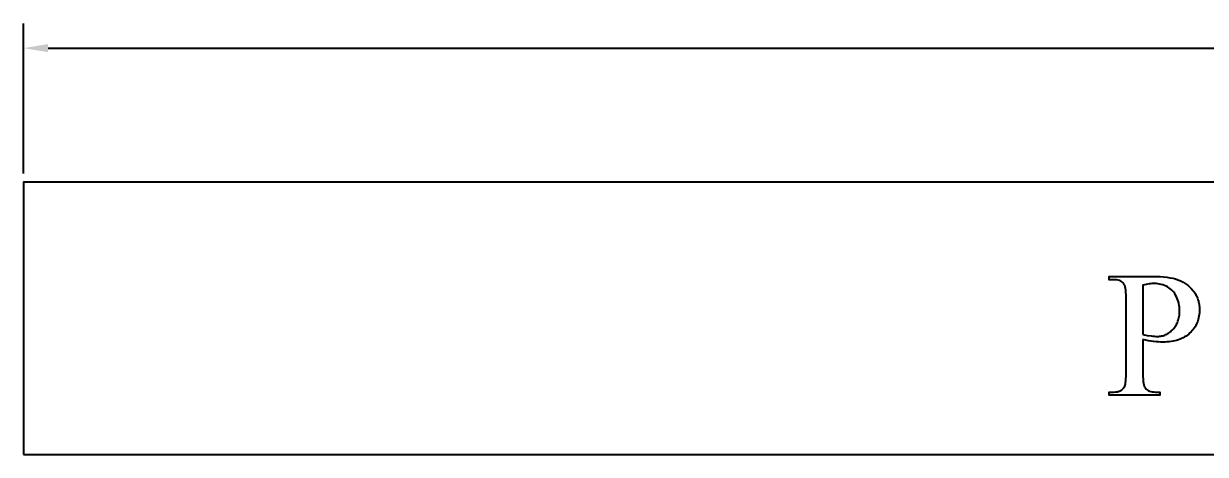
# Model space of a CAD drawing. Extents: x -4 to 200, y -54 to 66.
# Drawn here: x 74.08 to 82.76, y 58.37 to 61.54 of the extents above; entities that cross this region are included whole.
import ezdxf

# ---------------------------------------------------------------- set-up
doc = ezdxf.new("R2010")
doc.units = 0
doc.header["$MEASUREMENT"] = 0
doc.layers.get('Defpoints').update_dxf_attribs({"linetype": 'CONTINUOUS'})
doc.layers.add('Dimentions', color=7, linetype='CONTINUOUS')
doc.layers.add('LAYER_1', color=3, linetype='CONTINUOUS')
doc.dimstyles.get("Standard").update_dxf_attribs({"dimtxt": 0.18, "dimasz": 0.18, "dimexe": 0.18, "dimexo": 0.0625, "dimgap": 0.09, "dimtad": 0, "dimtih": 1, "dimtoh": 1, "dimdec": 4, "dimzin": 0, "dimdsep": 46, "dimtxsty": 'Standard', "dimcen": 0.09, "dimadec": 0, "dimazin": 0, "dimtfac": 1, "dimtdec": 4, "dimtofl": 0, "dimtmove": 0, "dimatfit": 3, "dimfxl": 1, "dimtolj": 1, "dimtzin": 0, "dimarcsym": 0})

# ---------------------------------------------------------------- blocks, each defined once
blk = doc.blocks.new('*D272')
at = {"layer": 'Defpoints', "color": 0}
for p in [(96.8267, 61.3569), (74.0767, 60.3722), (96.8267, 60.3722)]:
    blk.add_point(p, dxfattribs=at)
at = {"layer": 'Dimentions', "color": 0, "lineweight": -2}
for p, q in [((74.0767, 60.4347), (74.0767, 61.5369)), ((96.8267, 60.4347), (96.8267, 61.5369)), ((74.2567, 61.3569), (84.8517, 61.3569)), ((96.6467, 61.3569), (86.0517, 61.3569))]:
    blk.add_line(p, q, dxfattribs=at)
at = {"layer": 'Dimentions', "color": 0}
for points in [[(74.2567, 61.3869), (74.2567, 61.3269), (74.0767, 61.3569)], [(96.6467, 61.3269), (96.6467, 61.3869), (96.8267, 61.3569)]]:
    blk.add_solid(points, dxfattribs=at)
at = {"layer": 'Dimentions', "color": 0, "insert": (85.4517, 61.3569), "char_height": 0.18, "attachment_point": 5}
blk.add_mtext('\\A1;22.7500', dxfattribs=at)

msp = doc.modelspace()

# ---------------------------------------------------------------- linework, layer by layer
at = {"layer": 'LAYER_1'}
for points in [[(74.07673, 58.37219), (96.82673, 58.37219), (96.82673, 60.37219), (74.07673, 60.37219)], [(82.30559, 59.21512), (82.30559, 58.96083), (82.30588, 58.9412), (82.30672, 58.92353), (82.30813, 58.90781), (82.3101, 58.89404), (82.31264, 58.88222), (82.31573, 58.87235), (82.31749, 58.86815), (82.3194, 58.86443), (82.32144, 58.86121), (82.32362, 58.85847), (82.33013, 58.85183), (82.33742, 58.84607), (82.3455, 58.84121), (82.35436, 58.83722), (82.36401, 58.83412), (82.37444, 58.83191), (82.38565, 58.83058), (82.39765, 58.83014), (82.43113, 58.83014), (82.43113, 58.80632), (82.0571, 58.80632), (82.0571, 58.83014), (82.08993, 58.83014), (82.10328, 58.8307), (82.10958, 58.83141), (82.11564, 58.83239), (82.12145, 58.83366), (82.12702, 58.83521), (82.13234, 58.83704), (82.13741, 58.83915), (82.14223, 58.84155), (82.14681, 58.84422), (82.15115, 58.84718), (82.15523, 58.85042), (82.15907, 58.85394), (82.16267, 58.85774), (82.16601, 58.86183), (82.16911, 58.86619), (82.17213, 58.87204), (82.17475, 58.87959), (82.17696, 58.88886), (82.17877, 58.89983), (82.18018, 58.91251), (82.18118, 58.92691), (82.18179, 58.94301), (82.18199, 58.96083), (82.18199, 59.52478), (82.18172, 59.5444), (82.1809, 59.56207), (82.17954, 59.5778), (82.17764, 59.59157), (82.1752, 59.60339), (82.17221, 59.61325), (82.17051, 59.61746), (82.16868, 59.62117), (82.16671, 59.6244), (82.16461, 59.62714), (82.15795, 59.63378), (82.15052, 59.63953), (82.14234, 59.6444), (82.13338, 59.64838), (82.12367, 59.65148), (82.11319, 59.65369), (82.10194, 59.65502), (82.08993, 59.65546), (82.0571, 59.65546), (82.0571, 59.67928), (82.37705, 59.67928), (82.40557, 59.67891), (82.43254, 59.67777), (82.45796, 59.67589), (82.48183, 59.67325), (82.50415, 59.66985), (82.52492, 59.6657), (82.54414, 59.6608), (82.56182, 59.65514), (82.57018, 59.65199), (82.57838, 59.64859), (82.58642, 59.64492), (82.59429, 59.641), (82.60199, 59.63681), (82.60953, 59.63237), (82.6169, 59.62767), (82.6241, 59.62271), (82.63114, 59.61749), (82.63801, 59.61201), (82.64472, 59.60628), (82.65126, 59.60028), (82.65764, 59.59402), (82.66385, 59.58751), (82.67577, 59.5737), (82.68138, 59.56646), (82.68663, 59.55905), (82.69152, 59.55147), (82.69604, 59.54373), (82.70021, 59.53582), (82.70401, 59.52774), (82.70745, 59.5195), (82.71053, 59.5111), (82.71325, 59.50252), (82.7156, 59.49378), (82.71759, 59.48488), (82.71922, 59.47581), (82.72049, 59.46657), (82.72139, 59.45717), (82.72194, 59.4476), (82.72212, 59.43787), (82.72184, 59.42466), (82.72102, 59.41177), (82.71964, 59.39919), (82.71771, 59.38693), (82.71523, 59.37497), (82.7122, 59.36333), (82.70862, 59.352), (82.70449, 59.34098), (82.69981, 59.33027), (82.69458, 59.31987), (82.6888, 59.30979), (82.68247, 59.30002), (82.67558, 59.29056), (82.66815, 59.28141), (82.66016, 59.27257), (82.65162, 59.26405), (82.64258, 59.25594), (82.63309, 59.24835), (82.62314, 59.24129), (82.61274, 59.23475), (82.60188, 59.22874), (82.59056, 59.22325), (82.57879, 59.21828), (82.56657, 59.21383), (82.55388, 59.20991), (82.54075, 59.20651), (82.52716, 59.20363), (82.51311, 59.20128), (82.49861, 59.19945), (82.48365, 59.19814), (82.46824, 59.19735), (82.45238, 59.19709), (82.43628, 59.19738), (82.41954, 59.19822), (82.40216, 59.19963), (82.38413, 59.2016), (82.36547, 59.20413), (82.34615, 59.20723), (82.32619, 59.21089)], [(82.30559, 59.25181), (82.33778, 59.24618), (82.36611, 59.24216), (82.37882, 59.24075), (82.39057, 59.23974), (82.40136, 59.23914), (82.41117, 59.23894), (82.41947, 59.23914), (82.42762, 59.23975), (82.43564, 59.24076), (82.4435, 59.24218), (82.45123, 59.244), (82.45881, 59.24623), (82.46625, 59.24886), (82.47354, 59.25189), (82.48069, 59.25534), (82.4877, 59.25918), (82.49456, 59.26343), (82.50128, 59.26809), (82.50786, 59.27315), (82.51429, 59.27862), (82.52058, 59.28449), (82.52673, 59.29076), (82.53262, 59.29736), (82.53812, 59.3042), (82.54325, 59.31127), (82.548, 59.31859), (82.55236, 59.32614), (82.55635, 59.33393), (82.55996, 59.34196), (82.56319, 59.35023), (82.56603, 59.35874), (82.5685, 59.36749), (82.57059, 59.37647), (82.5723, 59.3857), (82.57363, 59.39516), (82.57458, 59.40487), (82.57515, 59.41481), (82.57534, 59.42499), (82.57497, 59.43903), (82.57389, 59.45281), (82.57208, 59.46635), (82.56954, 59.47963), (82.56628, 59.49266), (82.5623, 59.50544), (82.55759, 59.51797), (82.55216, 59.53025), (82.54606, 59.54202), (82.53937, 59.55302), (82.53206, 59.56326), (82.52416, 59.57274), (82.51565, 59.58145), (82.50653, 59.58939), (82.49682, 59.59658), (82.4865, 59.60299), (82.47569, 59.60865), (82.46453, 59.61356), (82.453, 59.61771), (82.44111, 59.6211), (82.42886, 59.62374), (82.41624, 59.62563), (82.40327, 59.62676), (82.38993, 59.62714), (82.38143, 59.62695), (82.37235, 59.62637), (82.36268, 59.62542), (82.35243, 59.62408), (82.33018, 59.62026), (82.30559, 59.6149)]]:
    msp.add_lwpolyline(points, close=True, dxfattribs=at)

# ---------------------------------------------------------------- dimensions: what is measured, and where the dimension line sits
at = {"layer": 'Dimentions'}
dim = msp.add_linear_dim(base=(96.82673, 61.35686), p1=(74.07673, 60.37219), p2=(96.82673, 60.37219), dimstyle='Standard', override={"dimtmove": 2}, dxfattribs=at)
dim.commit()
dim.dimension.update_dxf_attribs({"geometry": '*D272', "text_midpoint": (85.45173, 61.35686)})

doc.saveas('drawing.dxf')
